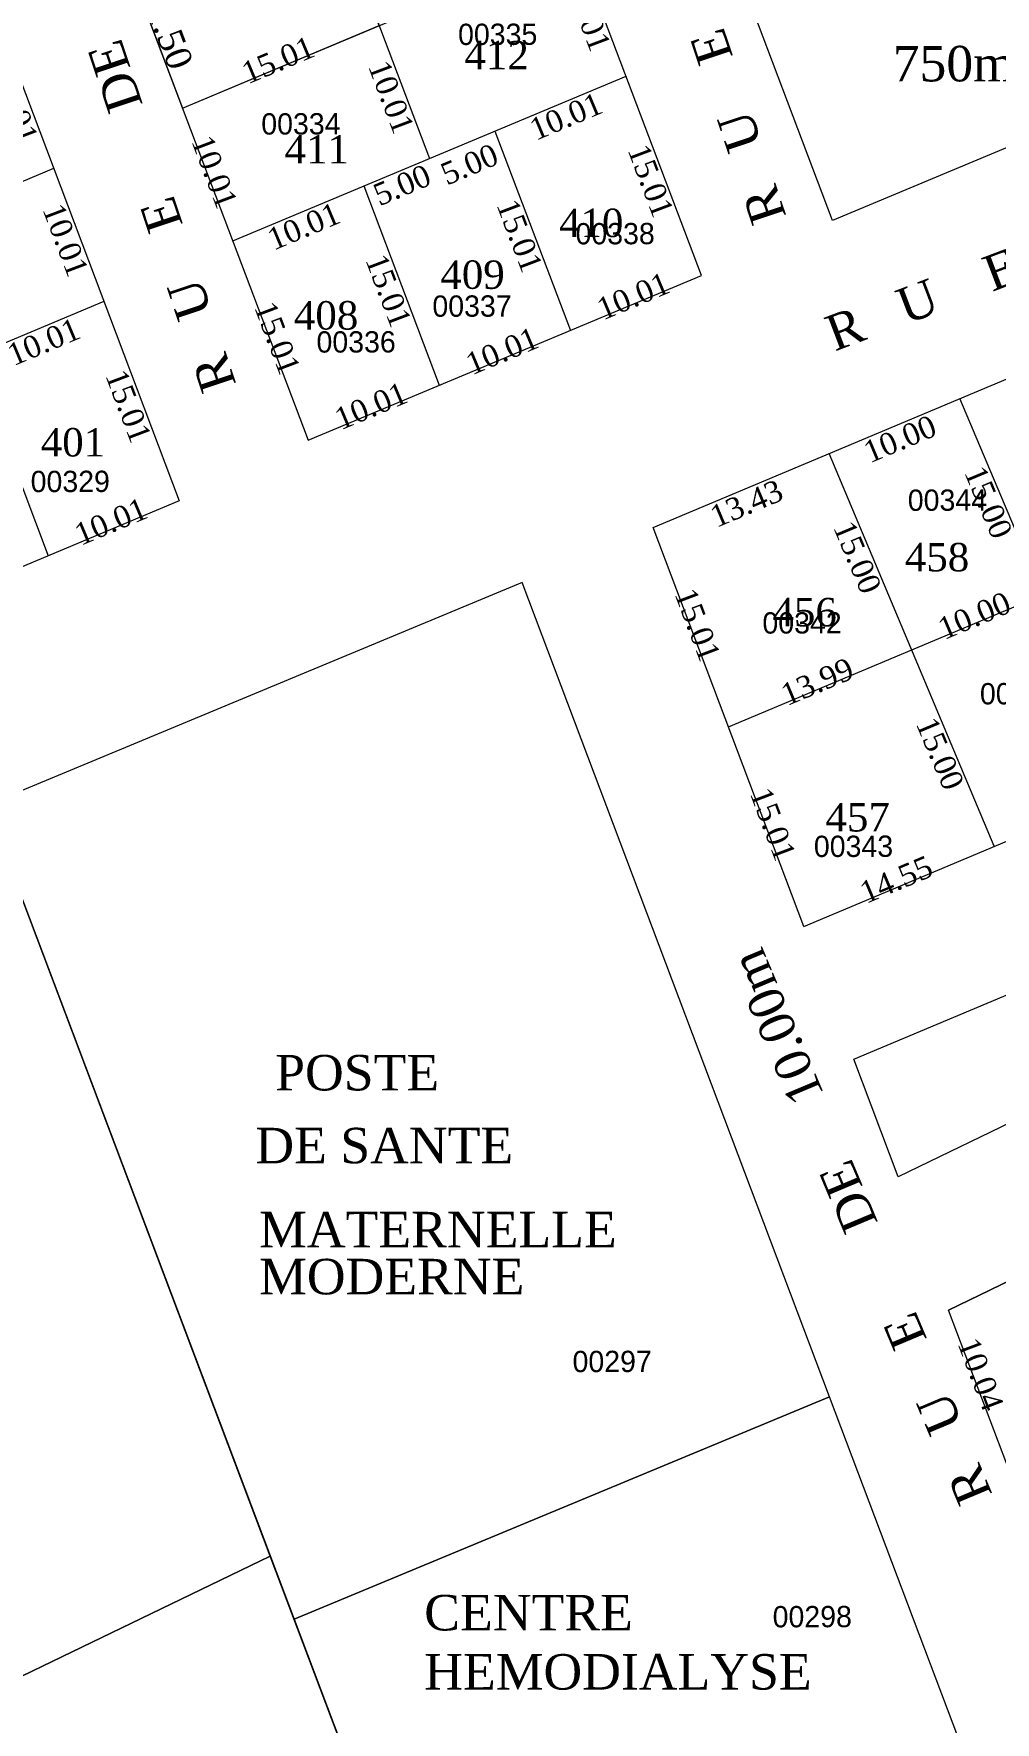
# Model space of a CAD drawing. Header units: metres. Extents: x 245225 to 248406, y 1633796 to 1637634.
# Drawn here: x 246141.8 to 246209.4, y 1637127.7 to 1637246.6 of the extents above; entities that cross this region are included whole.
import ezdxf
from ezdxf.enums import TextEntityAlignment as Align

# ---------------------------------------------------------------- set-up
doc = ezdxf.new("R2010")
doc.units = ezdxf.units.M
doc.header["$MEASUREMENT"] = 0
doc.layers.add('historique_numero_parcelle', color=7, linetype='Continuous')
doc.layers.add('LIMITES_PARCELLES', color=7, linetype='Continuous', lineweight=0, true_color=0xffffff)
doc.styles.get("Standard").update_dxf_attribs({"font": 'txt.shx'})
doc.styles.add('Style-FANCY', font='FANCY.shx')

msp = doc.modelspace()

# ---------------------------------------------------------------- linework, layer by layer
at = {"layer": 'limites_parcelles', "color": 7, "lineweight": 0}
for p, q in [((246198.001906, 1637233.489378), (246181.005996, 1637278.442947)), ((246188.773965, 1637229.620044), (246171.78205, 1637274.563045)), ((246157.946131, 1637268.743192), (246169.624013, 1637237.855617)), ((246144.110213, 1637262.92334), (246161.090141, 1637218.012041)), ((246134.886267, 1637259.043438), (246152.013225, 1637213.743251)), ((246152.243407, 1637241.411333), (246179.927231, 1637253.019336)), ((246225.68573, 1637245.097381), (246198.001906, 1637233.489378)), ((246155.782101, 1637232.051616), (246183.465925, 1637243.659619)), ((246174.237983, 1637239.790285), (246179.546024, 1637225.75071)), ((246143.166491, 1637237.142543), (246115.482667, 1637225.53454)), ((246165.010042, 1637235.92095), (246170.318082, 1637221.881375)), ((246161.090141, 1637218.012041), (246188.773965, 1637229.620044)), ((246146.705185, 1637227.782826), (246119.021361, 1637216.174823)), ((246218.593255, 1637193.287496), (246206.9644, 1637220.941966)), ((246209.375098, 1637189.411211), (246197.746243, 1637217.065681)), ((246152.013225, 1637213.743251), (246124.329401, 1637202.135248)), ((246195.965097, 1637183.772233), (246185.367045, 1637211.860161)), ((246287.065486, 1637195.857766), (246206.163332, 1637156.743934)), ((246206.163332, 1637156.743934), (246219.667839, 1637163.272969)), ((246216.796623, 1637128.562611), (246206.163332, 1637156.743934))]:
    msp.add_line(p, q, dxfattribs=at)
at = {"layer": 'limites_parcelles', "color": 7, "linetype": 'Continuous', "lineweight": 0}
for p, q in [((246283.515019, 1637205.248622), (246202.618902, 1637166.137709)), ((246202.618902, 1637166.137709), (246199.497781, 1637174.40959))]:
    msp.add_line(p, q, dxfattribs=at)
at = {"layer": 'limites_parcelles', "color": 7, "lineweight": 0, "flags": 128}
for points in [[(246185.367045, 1637211.860161), (246267.894803, 1637246.563531)], [(246190.666071, 1637197.816197), (246258.869611, 1637226.496155)], [(246137.477243, 1637223.913492), (246142.785284, 1637209.873917)], [(246195.965097, 1637183.772233), (246278.511274, 1637218.483347)]]:
    msp.add_lwpolyline(points, dxfattribs=at)
at = {"layer": 'limites_parcelles', "color": 7, "linetype": 'Continuous', "lineweight": 0, "flags": 128}
msp.add_lwpolyline([(246199.497781, 1637174.40959), (246282.050098, 1637209.123286)], dxfattribs=at)
msp.add_lwpolyline([(246160.093778, 1637134.965829), (246170.885084, 1637106.365721), (246207.75741, 1637124.192415), (246207.676325, 1637124.407315), (246197.778289, 1637150.639997), (246160.093778, 1637134.965829)], close=True, dxfattribs=at)
at = {"layer": 'limites_parcelles', "color": 7, "lineweight": 0}
for points in [[(246152.243407, 1637241.411333), (246166.085319, 1637247.215334), (246162.018209, 1637257.972693), (246148.176297, 1637252.168692)], [(246158.417395, 1637139.408732), (246138.49941, 1637192.197204), (246059.992785, 1637159.641095), (246081.633796, 1637102.286102)], [(246094.101484, 1637069.24309), (246170.885084, 1637106.365721), (246158.417395, 1637139.408732), (246081.633796, 1637102.286102)]]:
    msp.add_3dface(points, dxfattribs=at)
at = {"layer": 'limites_parcelles', "color": 7, "linetype": 'Continuous', "lineweight": 0}
msp.add_3dface([(246176.142487, 1637207.981185), (246138.457976, 1637192.307016), (246160.093778, 1637134.965829), (246197.778289, 1637150.639997)], dxfattribs=at)

# ---------------------------------------------------------------- texts
at = {"layer": 'historique_numero_parcelle', "color": 92, "linetype": 'Continuous', "lineweight": 0, "style": 'Style-FANCY'}
for s, p in [('00335', (246174.428049, 1637246.603279)), ('00334', (246160.577859, 1637240.295709)), ('00338', (246182.694368, 1637232.56208)), ('00337', (246172.621503, 1637227.461176)), ('00336', (246164.464672, 1637224.938148)), ('00329', (246144.346313, 1637215.109995)), ('00344', (246206.080104, 1637213.791758)), ('00342', (246195.848873, 1637205.147254)), ('00345', (246211.157595, 1637200.161923)), ('00343', (246199.469787, 1637189.41163)), ('00297', (246182.485123, 1637153.127893)), ('00298', (246196.567974, 1637135.154748))]:
    msp.add_text(s, height=1.499994, rotation=0.1323, dxfattribs=at).set_placement(p, align=Align.MIDDLE_CENTER)
at = {"layer": 'limites_parcelles', "color": 7, "lineweight": 0, "line_spacing_factor": 0.6}
for s, insert, char_height, attachment_point, rotation in [('\\fSylfaen|b0|i0|c00|p23;R   U    E       DE     10.00m', (246194.810042, 1637233.798706), 2.5, 7, 108.45502415), ('\\fSylfaen|b0|i0|c00|p23;R   U    E       DE     10.00m', (246156.095948, 1637221.963582), 2.5, 7, 108.45502415), ('\\fSylfaen|b0|i0|c00|p23;11.50', (246150.247322, 1637246.802574), 1.8, 8, 290.71041665), ('\\fSylfaen|b0|i0|c00|p23;10.01', (246181.509502, 1637248.268748), 1.55, 2, 290.71041665), ('\\fSylfaen|b0|i0|c00|p23;15.01', (246159.274857, 1637244.05316), 1.55, 8, 22.74863955), ('\\fSylfaen|b0|i0|c00|p23;10.01', (246141.210068, 1637241.751672), 1.55, 2, 290.71041665), ('\\fSylfaen|b0|i0|c00|p23;10.01', (246167.66759, 1637242.464747), 1.55, 2, 290.71041665), ('\\fSylfaen|b0|i0|c00|p23;10.01', (246178.929292, 1637241.54051), 1.55, 2, 22.74863955), ('\\fSylfaen|b0|i0|c00|p23;R   U    E       DE     15.00m', (246198.163711, 1637224.201399), 2.5, 7, 20.76728362), ('\\fSylfaen|b0|i0|c00|p23;10.01', (246153.748816, 1637236.630303), 1.55, 8, 290.71041665), ('\\fSylfaen|b0|i0|c00|p23;5.00', (246172.749005, 1637236.704742), 1.55, 8, 22.74863955), ('\\fSylfaen|b0|i0|c00|p23;15.01', (246185.932869, 1637236.569102), 1.55, 2, 290.71041665), ('\\fSylfaen|b0|i0|c00|p23;5.00', (246167.394365, 1637236.703842), 1.55, 2, 22.74863955), ('\\fSylfaen|b0|i0|c00|p23;10.01', (246144.748762, 1637232.391955), 1.55, 2, 290.71041665), ('\\fSylfaen|b0|i0|c00|p23;10.01', (246160.473409, 1637233.801841), 1.55, 2, 22.74863955), ('\\fSylfaen|b0|i0|c00|p23;15.01', (246176.704928, 1637232.699768), 1.55, 2, 290.71041665), ('\\fSylfaen|b0|i0|c00|p23;15.01', (246167.476986, 1637228.830434), 1.55, 2, 290.71041665), ('\\fSylfaen|b0|i0|c00|p23;10.01', (246184.270488, 1637227.425204), 1.55, 8, 22.74863955), ('\\fSylfaen|b0|i0|c00|p23;15.01', (246158.172183, 1637224.930657), 1.55, 8, 290.71041665), ('\\fSylfaen|b0|i0|c00|p23;10.01', (246142.168552, 1637225.663717), 1.55, 2, 22.74863955), ('\\fSylfaen|b0|i0|c00|p23;10.01', (246175.042547, 1637223.555869), 1.55, 8, 22.74863955), ('\\fSylfaen|b0|i0|c00|p23;15.01', (246149.172129, 1637220.69231), 1.55, 2, 290.71041665), ('\\fSylfaen|b0|i0|c00|p23;10.01', (246165.814606, 1637219.686535), 1.55, 8, 22.74863955), ('\\fSylfaen|b0|i0|c00|p23;10.00', (246202.432847, 1637218.819461), 1.55, 2, 22.80698446), ('\\fSylfaen|b0|i0|c00|p23;15.00', (246209.68725, 1637213.950823), 1.55, 2, 292.80698446), ('\\fSylfaen|b0|i0|c00|p23;13.43', (246191.63417, 1637214.278558), 1.55, 2, 22.80698446), ('\\fSylfaen|b0|i0|c00|p23;10.01', (246147.509748, 1637211.548411), 1.55, 8, 22.74863955), ('\\fSylfaen|b0|i0|c00|p23;15.00', (246200.469094, 1637210.074538), 1.55, 2, 292.80698446), ('\\fSylfaen|b0|i0|c00|p23;15.01', (246187.752553, 1637204.737184), 1.55, 8, 290.67231997), ('\\fSylfaen|b0|i0|c00|p23;10.00', (246208.280508, 1637204.916528), 1.55, 8, 22.80698446), ('\\fSylfaen|b0|i0|c00|p23;13.99', (246197.22413, 1637200.267261), 1.55, 8, 22.80698446), ('\\fSylfaen|b0|i0|c00|p23;15.00', (246206.283521, 1637196.247303), 1.55, 2, 292.80698446), ('\\fSylfaen|b0|i0|c00|p23;15.01', (246193.051578, 1637190.69322), 1.55, 8, 290.67231997), ('\\fSylfaen|b0|i0|c00|p23;14.55', (246202.780856, 1637186.331662), 1.55, 8, 22.80698446), ('\\fSylfaen|b0|i0|c00|p23;R   U    E       DE     10.00m', (246209.320328, 1637143.776151), 2.5, 7, 112.8182321), ('\\fSylfaen|b0|i0|c00|p23;10.04', (246207.671542, 1637151.946052), 1.55, 8, 290.67231997)]:
    msp.add_mtext(s, dxfattribs=dict(at, insert=insert, char_height=char_height, attachment_point=attachment_point, rotation=rotation))
for s, insert, char_height, attachment_point in [('\\fSylfaen|b0|i0|c00|p23;412', (246174.354634, 1637245.1405), 2, 5), ('\\fSylfaen|b0|i0|c00|p23;411', (246161.697696, 1637238.503296), 2, 5), ('\\fSylfaen|b0|i0|c00|p23;410', (246181.009206, 1637233.305867), 2, 5), ('\\fSylfaen|b0|i0|c00|p23;409', (246172.659602, 1637229.659296), 2, 5), ('\\fSylfaen|b0|i0|c00|p23;408', (246162.3499, 1637226.79143), 2, 5), ('\\fSylfaen|b0|i0|c00|p23;401', (246144.534014, 1637217.85224), 2, 5), ('\\fSylfaen|b0|i0|c00|p23;458', (246205.350008, 1637209.760722), 2, 5), ('\\fSylfaen|b0|i0|c00|p23;456', (246196.030818, 1637205.889611), 2, 5), ('\\fSylfaen|b0|i0|c00|p23;457', (246199.759192, 1637191.440071), 2, 5), ('\\fSylfaen|b0|i0|c00|p23;POSTE', (246158.766899, 1637172.178778), 2.5, 7), ('\\fSylfaen|b0|i0|c00|p23; DE SANTE', (246156.430126, 1637167.046865), 2.5, 7)]:
    msp.add_mtext(s, dxfattribs=dict(at, insert=insert, char_height=char_height, attachment_point=attachment_point))
at = {"layer": 'limites_parcelles', "color": 7, "lineweight": 0, "char_height": 2.5, "attachment_point": 1}
for s, insert, width in [('\\fSylfaen|b0|i0|c00|p23;750m²', (246202.229072, 1637245.786548), 10.552495), ('\\fSylfaen|b0|i0|c00|p23;     CENTRE  HEMODIALYSE', (246169.257963, 1637136.684355), 18.784086)]:
    msp.add_mtext(s, dxfattribs=dict(at, insert=insert, width=width))
at = {"layer": 'limites_parcelles', "color": 7, "lineweight": 0, "insert": (246157.636877, 1637163.665848), "char_height": 2.5, "width": 18.784086, "attachment_point": 1, "line_spacing_factor": 0.794392}
msp.add_mtext('\\fSylfaen|b0|i0|c00|p23;  MATERNELLE  \\PMODERNE', dxfattribs=at)

doc.saveas('drawing.dxf')
